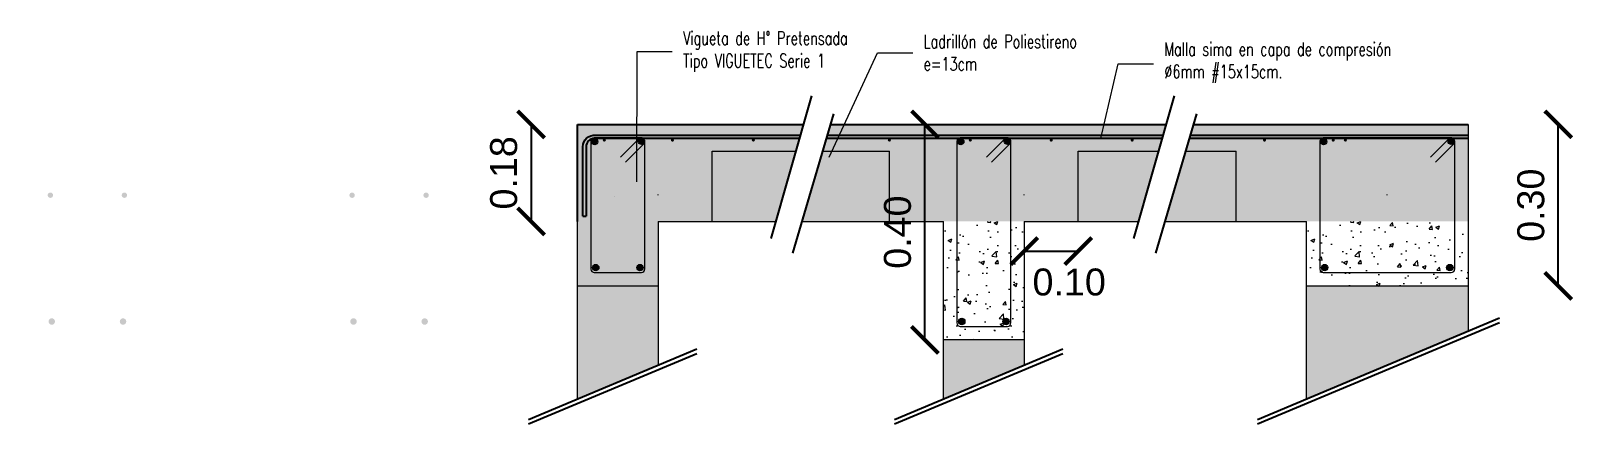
# Model space of a CAD drawing. Header units: millimetres. Extents: x 141 to 475, y -20 to 129.
# Drawn here: x 338.231 to 341.09, y -4.438 to -3.708 of the extents above; entities that cross this region are included whole.
import ezdxf
from ezdxf import colors
from ezdxf.entities.mleader import LeaderData, LeaderLine
from ezdxf.math import Vec2, Vec3

# ---------------------------------------------------------------- set-up
doc = ezdxf.new("R2010")
doc.units = ezdxf.units.MM
doc.header["$LTSCALE"] = 0.1
doc.header["$MEASUREMENT"] = 0
doc.header["$PDMODE"] = 3
doc.header["$PDSIZE"] = 0.1
doc.layers.get('DEFPOINTS').update_dxf_attribs({"color": 1})
for name, color, linetype, lineweight in [('ARM_LONGITUDINAL_Ø10', 10, 'Continuous', 9), ('ARM_LONGITUDINAL_Ø12', 10, 'Continuous', 9), ('ARM_TRANSVERSAL_Ø6', 10, 'Continuous', 9), ('CONT_MURO', 3, 'Continuous', 0), ('referencias', 1, 'Continuous', 5), ('SOMBRA', 1, 'Continuous', 0), ('VIG_CARAS', 4, 'Continuous', 9)]:
    doc.layers.add(name, color=color, linetype=linetype, lineweight=lineweight)
for name, color, linetype in [('armadura', 10, 'Continuous'), ('CONTORNO VIGA', 4, 'Continuous'), ('Cotas', 1, 'Continuous'), ('LOSA', 2, 'Continuous')]:
    doc.layers.add(name, color=color, linetype=linetype)
doc.styles.add('Arial20', font='arial.ttf', dxfattribs={"height": 0.2})
doc.styles.add('COTAS', font='ROMANS.shx', dxfattribs={"width": 0.7})
doc.styles.get("Standard").update_dxf_attribs({"font": 'arial.ttf'})
doc.dimstyles.new('COTA-1-100', dxfattribs={"dimtxt": 0.2, "dimasz": 0.12, "dimexe": 0.012, "dimexo": 0.15, "dimgap": 0.025, "dimtad": 1, "dimzin": 0, "dimdsep": 46, "dimtxsty": 'Arial20', "dimblk1": 'ARCHTICK', "dimblk2": 'ARCHTICK', "dimsah": 1, "dimcen": 0.09, "dimclrd": 256, "dimclre": 256, "dimclrt": 256, "dimazin": 0, "dimtfac": 1, "dimtofl": 0, "dimtmove": 2, "dimatfit": 3, "dimldrblk": 'ARCHTICK', "dimfxl": 1, "dimtolj": 1, "dimtzin": 0, "dimarcsym": 0})

# ---------------------------------------------------------------- blocks, each defined once
blk = doc.blocks.new('1')
at = {"layer": 'ARM_TRANSVERSAL_Ø6'}
for p, q in [((436.284, 23.781), (436.281, 23.769)), ((436.281, 23.769), (436.281, 22.083)), ((436.291, 23.791), (436.284, 23.781)), ((436.301, 23.798), (436.291, 23.791)), ((436.313, 23.801), (436.301, 23.798)), ((436.745, 23.801), (436.313, 23.801)), ((436.727, 23.791), (436.557, 23.621)), ((436.602, 23.576), (436.772, 23.746)), ((436.732, 23.795), (436.727, 23.791)), ((436.737, 23.798), (436.732, 23.795)), ((436.743, 23.8), (436.737, 23.798)), ((436.749, 23.801), (436.743, 23.8)), ((436.756, 23.8), (436.749, 23.801)), ((436.756, 23.8), (436.749, 23.801)), ((436.762, 23.798), (436.756, 23.8)), ((436.762, 23.798), (436.756, 23.8)), ((436.767, 23.795), (436.762, 23.798)), ((436.767, 23.795), (436.762, 23.798)), ((436.772, 23.791), (436.767, 23.795)), ((436.772, 23.791), (436.767, 23.795)), ((436.776, 23.786), (436.772, 23.791)), ((436.776, 23.786), (436.772, 23.791)), ((436.772, 23.746), (436.776, 23.751)), ((436.779, 23.781), (436.776, 23.786)), ((436.779, 23.781), (436.776, 23.786)), ((436.776, 23.751), (436.779, 23.756)), ((436.781, 23.775), (436.779, 23.781)), ((436.781, 23.775), (436.779, 23.781)), ((436.779, 23.756), (436.781, 23.762)), ((436.781, 23.769), (436.781, 23.775)), ((436.781, 23.762), (436.781, 23.769)), ((436.781, 22.083), (436.781, 23.769)), ((436.281, 22.083), (436.284, 22.07)), ((436.284, 22.07), (436.291, 22.06)), ((436.291, 22.06), (436.301, 22.053)), ((436.301, 22.053), (436.313, 22.051)), ((436.313, 22.051), (436.749, 22.051)), ((436.749, 22.051), (436.762, 22.053)), ((436.762, 22.053), (436.772, 22.06)), ((436.772, 22.06), (436.779, 22.07)), ((436.779, 22.07), (436.781, 22.083))]:
    blk.add_line(p, q, dxfattribs=at)
blk = doc.blocks.new('_None')
blk = doc.blocks.new('_ARCHTICK')
at = {"color": 0, "linetype": 'ByBlock', "const_width": 0.15}
blk.add_lwpolyline([(-0.5, -0.5), (0.5, 0.5)], dxfattribs=at)
blk = doc.blocks.new('*D402')
at = {"layer": 'Cotas', "lineweight": -2, "transparency": 16777216}
blk.add_line((340.0726, -4.1166), (340.1726, -4.1166), dxfattribs=at)
at = {"layer": 'DEFPOINTS', "color": 0, "transparency": 16777216}
for p in [(340.0726, -4.0614), (340.1726, -4.0614), (340.1726, -4.1166)]:
    blk.add_point(p, dxfattribs=at)
at = {"layer": 'Cotas', "lineweight": -2, "transparency": 16777216, "xscale": 0.05, "yscale": 0.05, "zscale": 0.05, "rotation": 180}
blk.add_blockref('_ARCHTICK', (340.0726, -4.1166), dxfattribs=at)
at = {"layer": 'Cotas', "lineweight": -2, "transparency": 16777216, "xscale": 0.05, "yscale": 0.05, "zscale": 0.05}
blk.add_blockref('_ARCHTICK', (340.1726, -4.1166), dxfattribs=at)
at = {"layer": 'Cotas', "color": 2, "transparency": 16777216, "insert": (340.1558, -4.1743), "char_height": 0.05, "attachment_point": 5}
blk.add_mtext('\\A1;0.10', dxfattribs=at)
blk = doc.blocks.new('*D403')
at = {"layer": 'Cotas', "lineweight": -2, "transparency": 16777216}
blk.add_line((339.1582, -3.8814), (339.1582, -4.0614), dxfattribs=at)
at = {"layer": 'DEFPOINTS', "color": 0, "transparency": 16777216}
for p in [(339.2441, -3.8814), (339.1582, -4.0614), (339.2441, -4.0614)]:
    blk.add_point(p, dxfattribs=at)
at = {"layer": 'Cotas', "lineweight": -2, "transparency": 16777216, "xscale": 0.05, "yscale": 0.05, "zscale": 0.05}
for p, rotation in [((339.1582, -3.8814), 90), ((339.1582, -4.0614), 270)]:
    blk.add_blockref('_ARCHTICK', p, dxfattribs=dict(at, rotation=rotation))
at = {"layer": 'Cotas', "color": 2, "transparency": 16777216, "insert": (339.1077, -3.9714), "char_height": 0.05, "attachment_point": 5, "rotation": 90}
blk.add_mtext('\\A1;0.18', dxfattribs=at)
blk = doc.blocks.new('*D404')
at = {"layer": 'Cotas', "lineweight": -2, "transparency": 16777216}
blk.add_line((341.0624, -4.1814), (341.0624, -3.8814), dxfattribs=at)
at = {"layer": 'DEFPOINTS', "color": 0, "transparency": 16777216}
for p in [(340.8955, -3.8814), (341.0624, -3.8814), (340.8955, -4.1814)]:
    blk.add_point(p, dxfattribs=at)
at = {"layer": 'Cotas', "lineweight": -2, "transparency": 16777216, "xscale": 0.05, "yscale": 0.05, "zscale": 0.05}
for p, rotation in [((341.0624, -3.8814), 90), ((341.0624, -4.1814), 270)]:
    blk.add_blockref('_ARCHTICK', p, dxfattribs=dict(at, rotation=rotation))
at = {"layer": 'Cotas', "color": 2, "transparency": 16777216, "insert": (341.0118, -4.0314), "char_height": 0.05, "attachment_point": 5, "rotation": 90}
blk.add_mtext('\\A1;0.30', dxfattribs=at)
blk = doc.blocks.new('*D405')
at = {"layer": 'Cotas', "lineweight": -2, "transparency": 16777216}
blk.add_line((339.8884, -4.2814), (339.8884, -3.8814), dxfattribs=at)
at = {"layer": 'DEFPOINTS', "color": 0, "transparency": 16777216}
for p in [(339.8884, -3.8814), (339.9226, -3.8814), (339.8884, -4.2814)]:
    blk.add_point(p, dxfattribs=at)
at = {"layer": 'Cotas', "lineweight": -2, "transparency": 16777216, "xscale": 0.05, "yscale": 0.05, "zscale": 0.05}
for p, rotation in [((339.8884, -3.8814), 90), ((339.8884, -4.2814), 270)]:
    blk.add_blockref('_ARCHTICK', p, dxfattribs=dict(at, rotation=rotation))
at = {"layer": 'Cotas', "color": 2, "transparency": 16777216, "insert": (339.8378, -4.0814), "char_height": 0.05, "attachment_point": 5, "rotation": 90}
blk.add_mtext('\\A1;0.40', dxfattribs=at)

msp = doc.modelspace()

# ---------------------------------------------------------------- hatches: boundary and pattern name
at = {"layer": 'armadura'}
for points in [[(339.2702, -3.9135, 1), (339.2822, -3.9135, 1)], [(339.297, -3.9105, -1), (339.291, -3.9105, -1)], [(339.3687, -3.9129, 0.299189), (339.3651, -3.9074), (339.3604, -3.9074, 0.299189), (339.3567, -3.9129, 1)], [(339.4233, -3.9105, -1), (339.4173, -3.9105, -1)], [(339.5733, -3.9105, -1), (339.5673, -3.9105, -1)], [(339.8255, -3.9105, -1), (339.8195, -3.9105, -1)], [(339.9487, -3.9135, 1), (339.9607, -3.9135, 1)], [(339.9755, -3.9105, -1), (339.9695, -3.9105, -1)], [(340.0472, -3.9129, 0.299189), (340.0436, -3.9074), (340.0389, -3.9074, 0.299189), (340.0352, -3.9129, 1)], [(340.1255, -3.9105, -1), (340.1195, -3.9105, -1)], [(340.2755, -3.9105, -1), (340.2695, -3.9105, -1)], [(340.5208, -3.9105, -1), (340.5148, -3.9105, -1)], [(340.6215, -3.9135, 1), (340.6335, -3.9135, 1)], [(340.6483, -3.9105, -1), (340.6423, -3.9105, -1)], [(340.6708, -3.9105, -1), (340.6648, -3.9105, -1)], [(340.8701, -3.9129, 0.299189), (340.8664, -3.9074), (340.8617, -3.9074, 0.299189), (340.8581, -3.9129, 1)], [(339.2721, -4.1473, 1), (339.2841, -4.1473, 1)], [(339.3542, -4.1473, 1), (339.3662, -4.1473, 1)], [(340.6234, -4.1473, 1), (340.6354, -4.1473, 1)], [(340.8555, -4.1473, 1), (340.8675, -4.1473, 1)], [(339.9506, -4.2473, 1), (339.9626, -4.2473, 1)], [(340.0327, -4.2473, 1), (340.0447, -4.2473, 1)]]:
    msp.add_hatch(color=256, dxfattribs=at).paths.add_polyline_path(points)
at = {"layer": 'SOMBRA'}
h = msp.add_hatch(dxfattribs=at)
h.set_pattern_fill('AR-CONC', color=256, scale=0.0004)
h.set_pattern_definition([(50, (301.635775, -20.15886), (0.07287387, -0.00637563), [0.00762, -0.08382]), (355, (301.635775, -20.15886), (-0.01409737, 0.07642274), [0.006096, -0.06705623]), (100.45144, (301.64185, -20.159394), (0.0587765, 0.0700471), [0.006476, -0.0712361]), (46.1842, (301.635775, -20.13854), (0.10843162, -0.01681693), [0.01143, -0.12573]), (96.63556, (301.64481, -20.13994), (0.09496165, 0.09897045), [0.009714, -0.10685424]), (351.18415, (301.63578, -20.13854), (0.09496165, 0.09897045), [0.009144, -0.1005839]), (21, (301.645935, -20.14362), (0.06064576, -0.04090608), [0.00762, -0.08382]), (326, (301.645935, -20.14362), (0.02472081, 0.07367519), [0.006096, -0.067056]), (71.45144, (301.65099, -20.14703), (0.08536657, 0.03276911), [0.006476, -0.07123598]), (37.5, (301.635775, -20.158863), (0.001235441, 0.033822016), [0, -0.0662432, 0, -0.068072, 0, -0.06731]), (7.5, (301.635775, -20.158863), (0.026727865, 0.04007223), [0, -0.0388112, 0, -0.0647192, 0, -0.025654]), (327.5, (301.61312, -20.158863), (0.054236238, -0.002291498), [0, -0.0254, 0, -0.079248, 0, -0.105156]), (317.5, (301.60296, -20.158863), (0.05925167, 0.010170596), [0, -0.03302, 0, -0.0526288, 0, -0.074676])])
h.paths.add_polyline_path([(339.6638, -3.881), (339.2441, -3.8814), (339.2441, -4.1814), (339.3941, -4.1814), (339.3941, -4.0614), (339.6125, -4.061)])
edge = h.paths.add_edge_path()
edge.add_arc((337.5948, -4.0129), 0.005, 0, 360)
edge = h.paths.add_edge_path()
edge.add_arc((337.732, -4.0129), 0.005, 0, 360)
edge = h.paths.add_edge_path()
edge.add_arc((337.5973, -4.2473), 0.006, 0, 360)
edge = h.paths.add_edge_path()
edge.add_arc((337.7294, -4.2473), 0.006, 0, 360)
h = msp.add_hatch(dxfattribs=at)
h.set_pattern_fill('AR-CONC', color=256, scale=0.0004)
h.set_pattern_definition([(50, (302.308257, -20.15886), (0.07287387, -0.00637563), [0.00762, -0.08382]), (355, (302.30826, -20.15886), (-0.01409737, 0.07642274), [0.006096, -0.06705623]), (100.45144, (302.31433, -20.159394), (0.0587765, 0.0700471), [0.006476, -0.0712361]), (46.1842, (302.30826, -20.13854), (0.10843162, -0.01681693), [0.01143, -0.12573]), (96.63556, (302.31729, -20.13994), (0.09496165, 0.09897045), [0.009714, -0.10685424]), (351.18415, (302.30826, -20.13854), (0.09496165, 0.09897045), [0.009144, -0.1005839]), (21, (302.318417, -20.14362), (0.06064576, -0.04090608), [0.00762, -0.08382]), (326, (302.31842, -20.14362), (0.02472081, 0.07367519), [0.006096, -0.067056]), (71.45144, (302.32347, -20.14703), (0.08536657, 0.03276911), [0.006476, -0.07123598]), (37.5, (302.308257, -20.158863), (0.001235441, 0.033822016), [0, -0.0662432, 0, -0.068072, 0, -0.06731]), (7.5, (302.308257, -20.158863), (0.026727865, 0.04007223), [0, -0.0388112, 0, -0.0647192, 0, -0.025654]), (327.5, (302.2856, -20.158863), (0.054236238, -0.002291498), [0, -0.0254, 0, -0.079248, 0, -0.105156]), (317.5, (302.27544, -20.158863), (0.05925167, 0.010170596), [0, -0.03302, 0, -0.0526288, 0, -0.074676])])
h.paths.add_polyline_path([(340.3363, -3.881), (339.713, -3.8818), (339.6617, -4.0618), (340.285, -4.061)])
edge = h.paths.add_edge_path()
edge.add_arc((338.2672, -4.0129), 0.005, 0, 360)
edge = h.paths.add_edge_path()
edge.add_arc((338.4044, -4.0129), 0.005, 0, 360)
edge = h.paths.add_edge_path()
edge.add_arc((338.2698, -4.2473), 0.006, 0, 360)
edge = h.paths.add_edge_path()
edge.add_arc((338.4019, -4.2473), 0.006, 0, 360)
h = msp.add_hatch(dxfattribs=at)
h.set_pattern_fill('AR-CONC', color=256, scale=0.0004)
h.set_pattern_definition([(50, (302.86754, -20.15886), (0.07287387, -0.00637563), [0.00762, -0.08382]), (355, (302.86754, -20.15886), (-0.01409737, 0.07642274), [0.006096, -0.06705623]), (100.45144, (302.87361, -20.159394), (0.0587765, 0.0700471), [0.006476, -0.0712361]), (46.1842, (302.86754, -20.13854), (0.10843162, -0.01681693), [0.01143, -0.12573]), (96.63556, (302.87658, -20.13994), (0.09496165, 0.09897045), [0.009714, -0.10685424]), (351.18415, (302.86754, -20.13854), (0.09496165, 0.09897045), [0.009144, -0.1005839]), (21, (302.8777, -20.14362), (0.06064576, -0.04090608), [0.00762, -0.08382]), (326, (302.8777, -20.14362), (0.02472081, 0.07367519), [0.006096, -0.067056]), (71.45144, (302.88275, -20.14703), (0.08536657, 0.03276911), [0.006476, -0.07123598]), (37.5, (302.86754, -20.158863), (0.001235441, 0.033822016), [0, -0.0662432, 0, -0.068072, 0, -0.06731]), (7.5, (302.86754, -20.158863), (0.026727865, 0.04007223), [0, -0.0388112, 0, -0.0647192, 0, -0.025654]), (327.5, (302.844883, -20.158863), (0.054236238, -0.002291498), [0, -0.0254, 0, -0.079248, 0, -0.105156]), (317.5, (302.834723, -20.158863), (0.05925167, 0.010170596), [0, -0.03302, 0, -0.0526288, 0, -0.074676])])
h.paths.add_polyline_path([(340.8955, -3.8814), (340.3855, -3.8818), (340.3342, -4.0618), (340.8955, -4.0614)])
edge = h.paths.add_edge_path()
edge.add_arc((338.8265, -4.0129), 0.005, 0, 360)
edge = h.paths.add_edge_path()
edge.add_arc((338.9637, -4.0129), 0.005, 0, 360)
edge = h.paths.add_edge_path()
edge.add_arc((338.8291, -4.2473), 0.006, 0, 360)
edge = h.paths.add_edge_path()
edge.add_arc((338.9611, -4.2473), 0.006, 0, 360)
at = {"layer": 'SOMBRA', "true_color": 0xc7c8ca}
h = msp.add_hatch(color=9, dxfattribs=at)
h.dxf.hatch_style = 1
h.paths.add_polyline_path([(339.6494, -3.9314), (339.4941, -3.9314), (339.4941, -4.0614), (339.6124, -4.0614)])
h.paths.add_polyline_path([(339.8226, -3.9314), (339.6992, -3.9314), (339.6615, -4.0617), (339.8226, -4.0614)])
h.paths.add_polyline_path([(340.3219, -3.9314), (340.1726, -3.9314), (340.1726, -4.0614), (340.2849, -4.0614)])
h.paths.add_polyline_path([(340.4655, -3.9314), (340.3717, -3.9314), (340.3335, -4.0614), (340.4655, -4.0614)])
at = {"layer": 'SOMBRA'}
h = msp.add_hatch(dxfattribs=at)
h.set_pattern_fill('AR-CONC', color=256, scale=0.0004)
h.set_pattern_definition([(50, (303.97006, -20.15886), (0.07287387, -0.00637563), [0.00762, -0.08382]), (355, (303.97006, -20.15886), (-0.01409737, 0.07642274), [0.006096, -0.06705623]), (100.45144, (303.97613, -20.159394), (0.0587765, 0.0700471), [0.006476, -0.0712361]), (46.1842, (303.97006, -20.13854), (0.10843162, -0.01681693), [0.01143, -0.12573]), (96.63556, (303.97909, -20.13994), (0.09496165, 0.09897045), [0.009714, -0.10685424]), (351.18415, (303.97006, -20.13854), (0.09496165, 0.09897045), [0.009144, -0.1005839]), (21, (303.98022, -20.14362), (0.06064576, -0.04090608), [0.00762, -0.08382]), (326, (303.98022, -20.14362), (0.02472081, 0.07367519), [0.006096, -0.067056]), (71.45144, (303.98527, -20.14703), (0.08536657, 0.03276911), [0.006476, -0.07123598]), (37.5, (303.970058, -20.158863), (0.001235441, 0.033822016), [0, -0.0662432, 0, -0.068072, 0, -0.06731]), (7.5, (303.970058, -20.158863), (0.026727865, 0.04007223), [0, -0.0388112, 0, -0.0647192, 0, -0.025654]), (327.5, (303.9474, -20.158863), (0.054236238, -0.002291498), [0, -0.0254, 0, -0.079248, 0, -0.105156]), (317.5, (303.93724, -20.158863), (0.05925167, 0.010170596), [0, -0.03302, 0, -0.0526288, 0, -0.074676])])
h.paths.add_polyline_path([(340.0726, -4.0614), (339.9226, -4.0614), (339.9226, -4.2814), (340.0726, -4.2814)])
edge = h.paths.add_edge_path()
edge.add_arc((339.9291, -4.0129), 0.005, 0, 360)
edge = h.paths.add_edge_path()
edge.add_arc((340.0662, -4.0129), 0.005, 0, 360)
edge = h.paths.add_edge_path(flags=16)
edge.add_arc((339.9316, -4.2473), 0.006, 0, 360)
edge = h.paths.add_edge_path(flags=16)
edge.add_arc((340.0637, -4.2473), 0.006, 0, 360)
h = msp.add_hatch(dxfattribs=at)
h.set_pattern_fill('AR-CONC', color=256, scale=0.0004)
h.set_pattern_definition([(50, (304.642874, -20.15886), (0.07287387, -0.00637563), [0.00762, -0.08382]), (355, (304.642874, -20.15886), (-0.01409737, 0.07642274), [0.006096, -0.06705623]), (100.45144, (304.64895, -20.159394), (0.0587765, 0.0700471), [0.006476, -0.0712361]), (46.1842, (304.64287, -20.13854), (0.10843162, -0.01681693), [0.01143, -0.12573]), (96.63556, (304.65191, -20.13994), (0.09496165, 0.09897045), [0.009714, -0.10685424]), (351.18415, (304.64287, -20.13854), (0.09496165, 0.09897045), [0.009144, -0.1005839]), (21, (304.653034, -20.14362), (0.06064576, -0.04090608), [0.00762, -0.08382]), (326, (304.653034, -20.14362), (0.02472081, 0.07367519), [0.006096, -0.067056]), (71.45144, (304.65809, -20.14703), (0.08536657, 0.03276911), [0.006476, -0.07123598]), (37.5, (304.642874, -20.158863), (0.001235441, 0.033822016), [0, -0.0662432, 0, -0.068072, 0, -0.06731]), (7.5, (304.642874, -20.158863), (0.026727865, 0.04007223), [0, -0.0388112, 0, -0.0647192, 0, -0.025654]), (327.5, (304.620217, -20.158863), (0.054236238, -0.002291498), [0, -0.0254, 0, -0.079248, 0, -0.105156]), (317.5, (304.610057, -20.158863), (0.05925167, 0.010170596), [0, -0.03302, 0, -0.0526288, 0, -0.074676])])
h.paths.add_polyline_path([(340.8955, -4.0614), (340.5955, -4.0614), (340.5955, -4.1814), (340.8955, -4.1814)])
edge = h.paths.add_edge_path()
edge.add_arc((340.6019, -4.0129), 0.005, 0, 360)
edge = h.paths.add_edge_path()
edge.add_arc((340.7391, -4.0129), 0.005, 0, 360)
edge = h.paths.add_edge_path()
edge.add_arc((340.6044, -4.2473), 0.006, 0, 360)
edge = h.paths.add_edge_path()
edge.add_arc((340.7365, -4.2473), 0.006, 0, 360)
at = {"layer": 'SOMBRA', "true_color": 0xf8991e, "transparency": 33554559}
h = msp.add_hatch(color=30, dxfattribs=at)
h.dxf.hatch_style = 1
h.paths.add_polyline_path([(339.2441, -4.3914), (339.3941, -4.3285), (339.3941, -4.1814), (339.2441, -4.1814)])
h = msp.add_hatch(color=30, dxfattribs=at)
h.dxf.hatch_style = 1
h.paths.add_polyline_path([(340.8955, -4.2656), (340.8955, -4.1814), (340.5955, -4.1814), (340.5955, -4.3914)])
h = msp.add_hatch(color=30, dxfattribs=at)
h.dxf.hatch_style = 1
h.paths.add_polyline_path([(340.0726, -4.2814), (339.9226, -4.2814), (339.9226, -4.3914), (340.0726, -4.3285)])

# ---------------------------------------------------------------- linework, layer by layer
msp.add_line((339.3126, -4.0147), (339.3126, -4.0147))
at = {"color": 1, "linetype": 'Continuous'}
for p, q in [((340.9533, -4.2414), (340.5047, -4.4295)), ((340.9533, -4.2498), (340.5047, -4.4379)), ((339.4654, -4.2987), (339.1534, -4.4295)), ((339.4654, -4.3071), (339.1534, -4.4379)), ((340.1439, -4.2987), (339.8319, -4.4295)), ((340.1439, -4.3071), (339.8319, -4.4379))]:
    msp.add_line(p, q, dxfattribs=at)
for points in [[(339.6033, -4.0933), (339.6787, -3.8287)], [(340.2758, -4.0933), (340.3512, -3.8287)], [(339.6437, -4.1203), (339.7198, -3.8616)], [(340.3162, -4.1203), (340.3923, -3.8616)]]:
    msp.add_lwpolyline(points, dxfattribs=at)
at = {"layer": 'ARM_LONGITUDINAL_Ø10'}
for centre in [(339.2762, -3.9135), (339.3627, -3.9129), (339.9547, -3.9135), (340.0412, -3.9129), (340.6275, -3.9135), (340.8641, -3.9129)]:
    msp.add_circle(centre, 0.006, dxfattribs=at)
at = {"layer": 'ARM_LONGITUDINAL_Ø12'}
for centre in [(339.2781, -4.1473), (339.3602, -4.1473), (340.6294, -4.1473), (340.8615, -4.1473), (339.9566, -4.2473), (340.0387, -4.2473)]:
    msp.add_circle(centre, 0.006, dxfattribs=at)
at = {"layer": 'ARM_TRANSVERSAL_Ø6'}
for p, q in [((339.2696, -3.9104), (339.2691, -3.9128)), ((339.2691, -3.9128), (339.2691, -4.15)), ((339.271, -3.9083), (339.2696, -3.9104)), ((339.2731, -3.9069), (339.271, -3.9083)), ((339.2755, -3.9064), (339.2731, -3.9069)), ((339.3619, -3.9064), (339.2755, -3.9064)), ((339.3582, -3.9083), (339.3243, -3.9422)), ((339.3592, -3.9075), (339.3582, -3.9083)), ((339.3603, -3.9069), (339.3592, -3.9075)), ((339.3615, -3.9065), (339.3603, -3.9069)), ((339.3627, -3.9064), (339.3615, -3.9065)), ((339.364, -3.9065), (339.3627, -3.9064)), ((339.364, -3.9065), (339.3627, -3.9064)), ((339.3652, -3.9069), (339.364, -3.9065)), ((339.3652, -3.9069), (339.364, -3.9065)), ((339.3663, -3.9075), (339.3652, -3.9069)), ((339.3663, -3.9075), (339.3652, -3.9069)), ((339.3673, -3.9083), (339.3663, -3.9075)), ((339.3673, -3.9083), (339.3663, -3.9075)), ((339.3681, -3.9093), (339.3673, -3.9083)), ((339.3681, -3.9093), (339.3673, -3.9083)), ((339.3673, -3.9173), (339.3681, -3.9164)), ((339.3687, -3.9104), (339.3681, -3.9093)), ((339.3687, -3.9104), (339.3681, -3.9093)), ((339.3681, -3.9164), (339.3687, -3.9153)), ((339.369, -3.9116), (339.3687, -3.9104)), ((339.369, -3.9116), (339.3687, -3.9104)), ((339.3687, -3.9153), (339.369, -3.9141)), ((339.3691, -3.9128), (339.369, -3.9116)), ((339.369, -3.9141), (339.3691, -3.9128)), ((339.3691, -4.15), (339.3691, -3.9128)), ((340.6209, -3.9104), (340.6205, -3.9128)), ((340.6205, -3.9128), (340.6205, -4.15)), ((340.6223, -3.9083), (340.6209, -3.9104)), ((340.6244, -3.9069), (340.6223, -3.9083)), ((340.6269, -3.9064), (340.6244, -3.9069)), ((340.8641, -3.9064), (340.6269, -3.9064)), ((340.8595, -3.9083), (340.8256, -3.9422)), ((340.8605, -3.9075), (340.8595, -3.9083)), ((340.8616, -3.9069), (340.8605, -3.9075)), ((340.8628, -3.9065), (340.8616, -3.9069)), ((340.8641, -3.9064), (340.8628, -3.9065)), ((340.8653, -3.9065), (340.8641, -3.9064)), ((340.8653, -3.9065), (340.8641, -3.9064)), ((340.8665, -3.9069), (340.8653, -3.9065)), ((340.8665, -3.9069), (340.8653, -3.9065)), ((340.8676, -3.9075), (340.8665, -3.9069)), ((340.8676, -3.9075), (340.8665, -3.9069)), ((340.8686, -3.9083), (340.8676, -3.9075)), ((340.8686, -3.9083), (340.8676, -3.9075)), ((340.8694, -3.9093), (340.8686, -3.9083)), ((340.8694, -3.9093), (340.8686, -3.9083)), ((340.8686, -3.9173), (340.8694, -3.9164)), ((340.87, -3.9104), (340.8694, -3.9093)), ((340.87, -3.9104), (340.8694, -3.9093)), ((340.8694, -3.9164), (340.87, -3.9153)), ((340.8703, -3.9116), (340.87, -3.9104)), ((340.8703, -3.9116), (340.87, -3.9104)), ((340.87, -3.9153), (340.8703, -3.9141)), ((340.8705, -3.9128), (340.8703, -3.9116)), ((340.8703, -3.9141), (340.8705, -3.9128)), ((340.8705, -4.15), (340.8705, -3.9128)), ((339.3333, -3.9513), (339.3673, -3.9173)), ((340.8346, -3.9513), (340.8686, -3.9173)), ((339.3941, -4.0128), (339.394, -4.0116)), ((340.0726, -4.0128), (340.0725, -4.0116)), ((340.7455, -4.0128), (340.7453, -4.0116)), ((339.2691, -4.15), (339.2696, -4.1525)), ((339.2696, -4.1525), (339.271, -4.1545)), ((339.271, -4.1545), (339.2731, -4.1559)), ((339.2731, -4.1559), (339.2755, -4.1564)), ((339.2755, -4.1564), (339.3627, -4.1564)), ((339.3627, -4.1564), (339.3652, -4.1559)), ((339.3652, -4.1559), (339.3673, -4.1545)), ((339.3673, -4.1545), (339.3687, -4.1525)), ((339.3687, -4.1525), (339.3691, -4.15)), ((340.6205, -4.15), (340.6209, -4.1525)), ((340.6209, -4.1525), (340.6223, -4.1545)), ((340.6223, -4.1545), (340.6244, -4.1559)), ((340.6244, -4.1559), (340.6269, -4.1564)), ((340.6269, -4.1564), (340.8641, -4.1564)), ((340.8641, -4.1564), (340.8665, -4.1559)), ((340.8665, -4.1559), (340.8686, -4.1545)), ((340.8686, -4.1545), (340.87, -4.1525)), ((340.87, -4.1525), (340.8705, -4.15))]:
    msp.add_line(p, q, dxfattribs=at)
at = {"layer": 'armadura'}
msp.add_line((339.2543, -4.0518), (339.2603, -4.0518), dxfattribs=at)
for points in [[(339.2543, -4.0518), (339.2543, -3.9229, -0.438274), (339.2778, -3.9014), (339.658, -3.9014)], [(339.6563, -3.9074), (339.2758, -3.9074, 0.414214), (339.2603, -3.9229), (339.2603, -4.0518)]]:
    msp.add_lwpolyline(points, format="xyb", dxfattribs=at)
for points in [[(340.3288, -3.9074), (339.7063, -3.9074)], [(339.7081, -3.9014), (340.3305, -3.9014)], [(340.8955, -3.9074), (340.3788, -3.9074)], [(340.3805, -3.9014), (340.8955, -3.9014)]]:
    msp.add_lwpolyline(points, dxfattribs=at)
at = {"layer": 'CONT_MURO'}
for p, q in [((339.4941, -4.0614), (339.4941, -3.9314)), ((339.4941, -3.9314), (339.6494, -3.9314)), ((339.6992, -3.9314), (339.8226, -3.9314)), ((339.8226, -4.0614), (339.8226, -3.9314)), ((340.1726, -3.9314), (340.3219, -3.9314)), ((340.1726, -4.0614), (340.1726, -3.9314)), ((340.3717, -3.9314), (340.4655, -3.9314)), ((340.4655, -4.0614), (340.4655, -3.9314)), ((339.2441, -4.3914), (339.2441, -4.0614)), ((339.3941, -4.0614), (339.3941, -4.3285)), ((340.8955, -4.1814), (340.8955, -4.2656)), ((339.9226, -4.3914), (339.9226, -4.2814)), ((340.0726, -4.2814), (340.0726, -4.3285)), ((340.5955, -4.3914), (340.5955, -4.2814))]:
    msp.add_line(p, q, dxfattribs=at)
msp.add_lwpolyline([(340.5955, -4.3914), (340.5955, -4.0614)], dxfattribs=at)
at = {"layer": 'CONTORNO VIGA'}
for p, q in [((339.2441, -4.0614), (339.2441, -3.8814)), ((339.2441, -3.8814), (339.6637, -3.8814)), ((339.7139, -3.8814), (340.3362, -3.8814)), ((340.3864, -3.8814), (340.8955, -3.8814))]:
    msp.add_line(p, q, dxfattribs=at)
at = {"layer": 'LOSA', "color": 116, "true_color": 0x136734, "transparency": 33554559, "const_width": 0.08}
for points in [[(339.3126, -4.0147), (339.6112, -4.0147)], [(339.6871, -4.0147), (339.9816, -4.0147)], [(340.017, -4.0147), (340.286, -4.0147)], [(340.3604, -4.0147), (340.7054, -4.0147)]]:
    msp.add_lwpolyline(points, dxfattribs=at)
at = {"layer": 'VIG_CARAS'}
for p, q in [((340.8955, -3.8814), (340.8955, -4.1814)), ((339.2441, -4.1814), (339.2441, -4.0614)), ((339.3941, -4.0614), (339.6124, -4.0614)), ((339.3941, -4.0614), (339.3941, -4.1814)), ((339.661, -4.0614), (339.9226, -4.0614)), ((339.9226, -4.2814), (339.9226, -4.0614)), ((340.0726, -4.0614), (340.2849, -4.0614)), ((340.0726, -4.0614), (340.0726, -4.2814)), ((340.3335, -4.0614), (340.5955, -4.0614)), ((340.5955, -4.1814), (340.5955, -4.0614)), ((339.3941, -4.1814), (339.2441, -4.1814)), ((340.8955, -4.1814), (340.5955, -4.1814)), ((340.0726, -4.2814), (339.9226, -4.2814))]:
    msp.add_line(p, q, dxfattribs=at)

# ---------------------------------------------------------------- block references
at = {"xscale": 0.2, "yscale": 0.2, "zscale": 0.2}
msp.add_blockref('1', (252.6914, -8.6665), dxfattribs=at)

# ---------------------------------------------------------------- dimensions: what is measured, and where the dimension line sits
at = {"layer": 'Cotas'}
for base, p1, p2, picture, middle in [((339.1582, -4.0614), (339.2441, -3.8814), (339.2441, -4.0614), '*D403', (339.1077, -3.9714)), ((339.8884, -3.8814), (339.8884, -4.2814), (339.9226, -3.8814), '*D405', (339.8378, -4.0814)), ((341.0624, -3.8814), (340.8955, -4.1814), (340.8955, -3.8814), '*D404', (341.0118, -4.0314))]:
    dim = msp.add_linear_dim(base=base, p1=p1, p2=p2, angle=90, dimstyle='COTA-1-100', override={"dimtxt": 0.05, "dimasz": 0.05, "dimexe": 0, "dimexo": 0.8, "dimtxsty": 'Standard', "dimse1": 1, "dimse2": 1, "dimclrt": 2}, dxfattribs=at)
    dim.commit()
    dim.dimension.update_dxf_attribs({"geometry": picture, "text_midpoint": middle})
dim = msp.add_linear_dim(base=(340.1726, -4.1166), p1=(340.0726, -4.0614), p2=(340.1726, -4.0614), angle=360, dimstyle='COTA-1-100', override={"dimtxt": 0.05, "dimasz": 0.05, "dimexe": 0, "dimexo": 0.8, "dimtxsty": 'Standard', "dimse1": 1, "dimse2": 1, "dimclrt": 2}, dxfattribs=at)
dim.commit()
dim.dimension.update_dxf_attribs({"geometry": '*D402', "text_midpoint": (340.1558, -4.1743), "dimtype": 161})

# ---------------------------------------------------------------- leaders
at = {"layer": 'referencias'}
ml = msp.add_multileader_mtext('Standard', dxfattribs=at)
ml.set_content('{\\C256;Vigueta de H° Pretensada\\PTipo VIGUETEC Serie 1}', color=2, style='COTAS')
ml.set_leader_properties(color=256, linetype='ByLayer', lineweight=-1)
ml.set_arrow_properties(name='NONE')
ml.build(insert=Vec2(0, 0))
ml.multileader.update_dxf_attribs({"text_left_attachment_type": 2, "text_right_attachment_type": 6, "dogleg_length": 0.01, "arrow_head_size": 0.01})
ctx = ml.context
ctx.base_point, ctx.char_height, ctx.arrow_head_size, ctx.landing_gap_size, ctx.plane_origin = Vec3(339.42, -3.7464), 0.025, 0.01, 0.02, Vec3(339.7895, -3.7019)
ctx.left_attachment, ctx.right_attachment = 2, 6
notes = []
notes.append((ctx, [(0, (1, 1, 0), (339.3547, -3.7464), (1, 0), 0.0653, [(0, [(339.3546, -3.988)], 0, [])])]))
ctx.mtext.insert, ctx.mtext.flow_direction = Vec3(339.44, -3.7089), 5
ml = msp.add_multileader_mtext('Standard', dxfattribs=at)
ml.set_content('{\\C256;Ladrillón de Poliestireno\\Pe=13cm}', color=2, style='COTAS')
ml.set_leader_properties(color=256, linetype='ByLayer', lineweight=-1)
ml.set_arrow_properties(name='NONE')
ml.build(insert=Vec2(0, 0))
ml.multileader.update_dxf_attribs({"text_left_attachment_type": 2, "text_right_attachment_type": 6, "dogleg_length": 0.01, "arrow_head_size": 0.01})
ctx = ml.context
ctx.base_point, ctx.char_height, ctx.arrow_head_size, ctx.landing_gap_size, ctx.plane_origin = Vec3(339.866, -3.7483), 0.025, 0.01, 0.02, Vec3(340.1556, -3.6302)
ctx.left_attachment, ctx.right_attachment = 2, 6
notes.append((ctx, [(0, (1, 1, 0), (339.8007, -3.7483), (1, 0), 0.0653, [(0, [(339.7108, -3.942)], 0, [])])]))
ctx.mtext.insert, ctx.mtext.flow_direction = Vec3(339.886, -3.7149), 5
ml = msp.add_multileader_mtext('Standard', dxfattribs=at)
ml.set_content('{\\C256;Malla sima en capa de compresión\\P%%C6mm #15x15cm.}', color=2, style='COTAS')
ml.set_leader_properties(color=256, linetype='ByLayer', lineweight=-1)
ml.set_arrow_properties(name='NONE')
ml.build(insert=Vec2(0, 0))
ml.multileader.update_dxf_attribs({"text_left_attachment_type": 2, "text_right_attachment_type": 6, "dogleg_length": 0.01, "arrow_head_size": 0.01})
ctx = ml.context
ctx.base_point, ctx.char_height, ctx.arrow_head_size, ctx.landing_gap_size, ctx.plane_origin = Vec3(340.3121, -3.769), 0.025, 0.01, 0.02, Vec3(340.6592, -3.5957)
ctx.left_attachment, ctx.right_attachment = 2, 6
notes.append((ctx, [(0, (1, 1, 0), (340.2469, -3.769), (1, 0), 0.0653, [(0, [(340.2144, -3.9074)], 0, [])])]))
ctx.mtext.insert, ctx.mtext.flow_direction = Vec3(340.3321, -3.7292), 5
for ctx, leaders in notes:
    for number, flags, end, landing, length, lines in leaders:
        leader = LeaderData()
        leader.index, (leader.has_last_leader_line, leader.has_dogleg_vector, leader.attachment_direction) = number, flags
        leader.last_leader_point, leader.dogleg_vector, leader.dogleg_length = Vec3(end), Vec3(landing), length
        for number, points, colour, breaks in lines:
            line = LeaderLine()
            line.index, line.vertices, line.color, line.breaks = number, Vec3.list(points), colors.encode_raw_color(colour), breaks
            leader.lines.append(line)
        ctx.leaders.append(leader)

doc.saveas('drawing.dxf')
